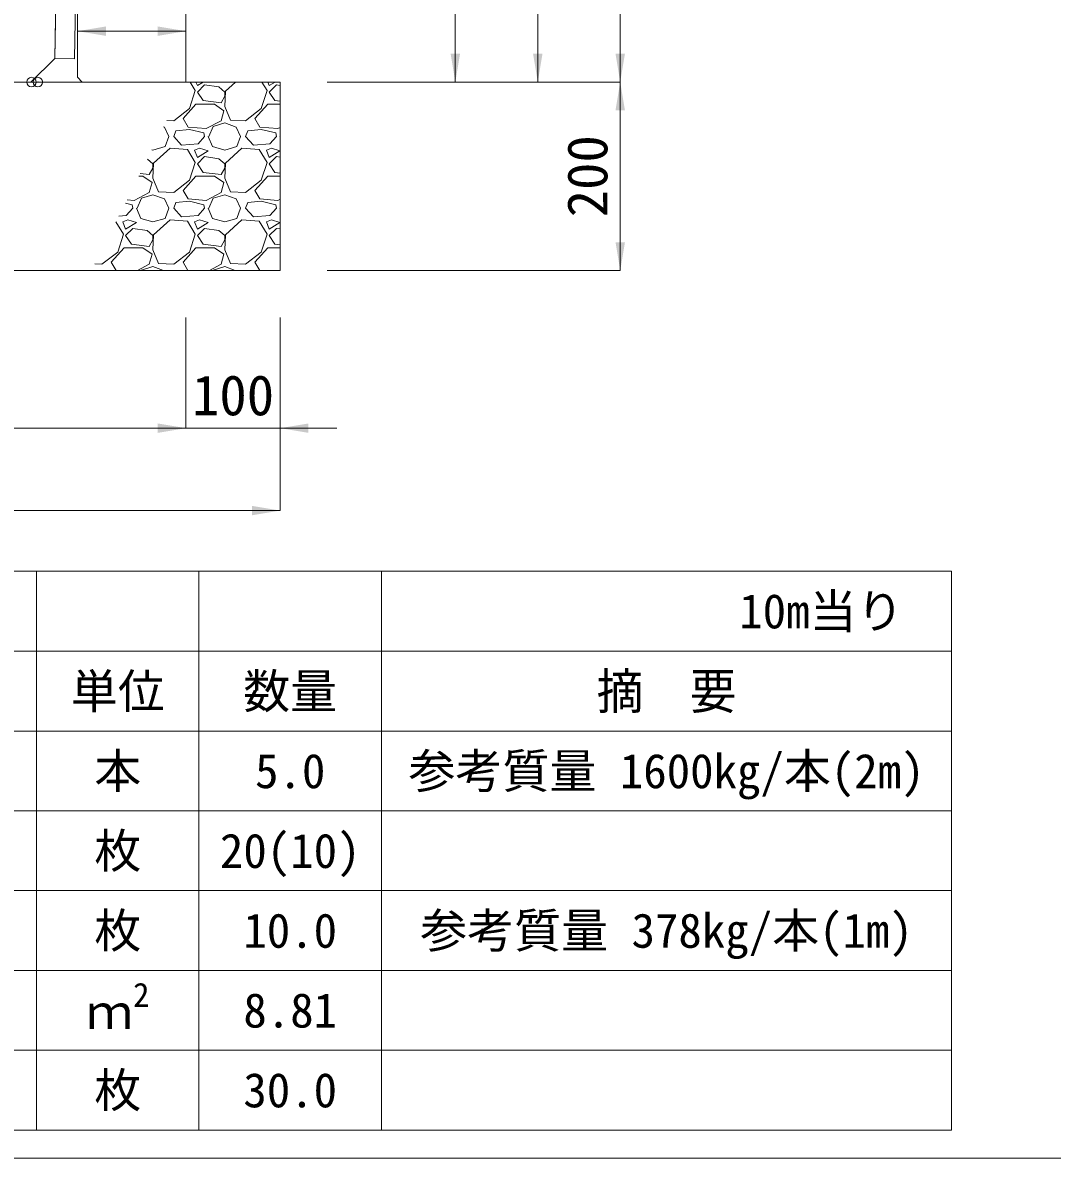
# Model space of a CAD drawing. Units: millimetres at full size. Extents: x 172874 to 217143, y 854931 to 903297.
# Drawn here: x 201527 to 202619, y 855531 to 856736 of the extents above; entities that cross this region are included whole.
import ezdxf
from ezdxf.enums import TextEntityAlignment as Align

# ---------------------------------------------------------------- set-up
doc = ezdxf.new("R2010")
doc.units = ezdxf.units.MM
doc.header["$LTSCALE"] = 20
doc.header["$PDMODE"] = 32
doc.header["$PDSIZE"] = 10
for name, color, linetype, lineweight in [('Defpoints_3', 8, 'Continuous', 0), ('セットプレート', 3, 'Continuous', 13), ('パネックスKDR', 2, 'Continuous', 13), ('図枠', 5, 'Continuous', 13), ('基礎材', 7, 'Continuous', 15), ('寸法・材料表', 7, 'Continuous', 13), ('寸法線', 7, 'Continuous', 13), ('本体', 2, 'Continuous', 13), ('補助線', 8, 'Continuous', 13), ('ﾊｯﾁﾝｸﾞ', 7, 'Continuous', 5)]:
    doc.layers.add(name, color=color, linetype=linetype, lineweight=lineweight)
doc.styles.add('ＭＳ ゴシック', font='')
doc.styles.add('ＭＳ Ｐゴシック', font='')
doc.styles.get('ＭＳ ゴシック').set_extended_font_data('MS Gothic')
doc.styles.get('ＭＳ Ｐゴシック').set_extended_font_data('MS PGothic')

# ---------------------------------------------------------------- blocks, each defined once
blk = doc.blocks.new('filled_arrow')
at = {"color": 0, "linetype": 'Continuous', "lineweight": -2}
blk.add_solid([(7.5, 1.25), (0, 0), (7.5, -1.25)], dxfattribs=at)

msp = doc.modelspace()

# ---------------------------------------------------------------- linework, layer by layer
at = {"layer": 'Defpoints_3'}
for p, q in [((200573.45, 856154.4), (202512.35, 856154.4)), ((201541.45, 856154.4), (201541.45, 856069.22)), ((201713.75, 856154.4), (201713.75, 856069.22)), ((201907.35, 856154.4), (201907.35, 856069.22)), ((202512.35, 856154.4), (202512.35, 856069.22))]:
    msp.add_line(p, q, dxfattribs=at)
at = {"layer": 'セットプレート'}
msp.add_lwpolyline([(201560.82, 856698.52), (201581.82, 856698.19), (201583.4, 856798.17), (201562.4, 856798.51)], close=True, dxfattribs=at)
at = {"layer": 'パネックスKDR'}
for p, q in [((201699.9, 858328.52), (201699.9, 856673.52)), ((201584.9, 857583.52), (201584.9, 856678.52)), ((201584.9, 856678.52), (201589.9, 856673.52)), ((201589.9, 856673.52), (201699.9, 856673.52))]:
    msp.add_line(p, q, dxfattribs=at)
at = {"layer": '図枠'}
msp.add_line((196742.9, 855531.02), (217142.9, 855531.02), dxfattribs=at)
at = {"layer": '基礎材'}
for p, q in [((200919.38, 856673.52), (201799.9, 856673.52)), ((201799.9, 856673.52), (201799.9, 856473.52)), ((200919.38, 856473.52), (201799.9, 856473.52))]:
    msp.add_line(p, q, dxfattribs=at)
at = {"layer": '寸法・材料表'}
for p, q in [((200573.45, 856069.22), (202512.35, 856069.22)), ((201541.45, 856069.22), (201541.45, 855561.02)), ((201713.75, 856069.22), (201713.75, 855561.02)), ((201907.35, 856069.22), (201907.35, 855561.02)), ((202512.35, 856069.22), (202512.35, 855561.02)), ((200573.45, 855984.52), (202512.35, 855984.52)), ((200573.45, 855899.82), (202512.35, 855899.82)), ((200573.45, 855815.12), (202512.35, 855815.12)), ((200573.45, 855730.42), (202512.35, 855730.42)), ((200573.45, 855645.72), (202512.35, 855645.72)), ((200573.45, 855561.02), (202512.35, 855561.02))]:
    msp.add_line(p, q, dxfattribs=at)
at = {"layer": '寸法線'}
for p, q in [((202160.74, 856673.52), (202160.74, 858328.52)), ((202073.24, 857928.52), (202073.24, 856673.52)), ((201985.74, 857583.52), (201985.74, 856673.52)), ((201584.9, 856727.52), (201699.9, 856727.52)), ((201584.9, 856703.52), (201584.9, 856727.52)), ((201699.9, 856698.52), (201699.9, 856727.52)), ((201849.9, 856673.52), (202160.74, 856673.52)), ((201849.9, 856673.52), (202073.24, 856673.52)), ((201849.9, 856673.52), (201985.74, 856673.52)), ((201849.9, 856673.52), (202160.74, 856673.52)), ((202160.74, 856673.52), (202160.74, 856473.52)), ((201849.9, 856473.52), (202160.74, 856473.52)), ((201699.9, 856423.52), (201699.9, 856306.08)), ((201699.9, 856423.52), (201699.9, 856306.08)), ((201799.9, 856423.52), (201799.9, 856306.08)), ((201799.9, 856423.52), (201799.9, 856218.58)), ((201019.38, 856306.08), (201699.9, 856306.08)), ((201639.9, 856306.08), (201859.9, 856306.08)), ((201799.9, 856218.58), (200919.38, 856218.58))]:
    msp.add_line(p, q, dxfattribs=at)
at = {"layer": '本体'}
for p, q in [((201574.9, 857588.52), (201560.82, 856698.52)), ((201535.42, 856673.52), (201560.82, 856698.52)), ((201019.38, 856673.52), (201535.42, 856673.52))]:
    msp.add_line(p, q, dxfattribs=at)
at = {"layer": '補助線'}
for p in [(201535.9, 856673.52), (201542.9, 856673.52), (201542.9, 856673.52)]:
    msp.add_point(p, dxfattribs=at)
at = {"layer": 'ﾊｯﾁﾝｸﾞ'}
for p, q in [((201709.78, 856664.44), (201704.23, 856673.52)), ((201710.57, 856673.52), (201712.07, 856669.77)), ((201712.07, 856669.77), (201718.31, 856673.52)), ((201719.69, 856670.54), (201712.07, 856662.92)), ((201734.93, 856668.25), (201719.69, 856670.54)), ((201741.02, 856662.92), (201734.93, 856668.25)), ((201752.57, 856673.52), (201741.79, 856663.68)), ((201785.98, 856664.44), (201780.43, 856673.52)), ((201786.77, 856673.52), (201788.27, 856669.77)), ((201788.27, 856669.77), (201794.51, 856673.52)), ((201795.89, 856670.54), (201788.27, 856662.92)), ((201799.9, 856669.93), (201795.89, 856670.54)), ((201703.69, 856645.39), (201709.78, 856664.44)), ((201712.07, 856662.92), (201718.16, 856653.77)), ((201737.21, 856651.49), (201741.02, 856658.34)), ((201741.79, 856663.68), (201741.02, 856647.68)), ((201741.02, 856658.34), (201741.02, 856662.92)), ((201779.89, 856645.39), (201785.98, 856664.44)), ((201788.27, 856662.92), (201794.36, 856653.77)), ((201686.92, 856632.44), (201703.69, 856645.39)), ((201696.83, 856634.72), (201710.54, 856649.96)), ((201710.54, 856649.96), (201730.36, 856649.96)), ((201718.16, 856653.77), (201737.21, 856651.49)), ((201730.36, 856649.96), (201740.26, 856643.1)), ((201741.02, 856647.68), (201747.12, 856633.2)), ((201763.12, 856632.44), (201779.89, 856645.39)), ((201773.03, 856634.72), (201786.74, 856649.96)), ((201786.74, 856649.96), (201799.91, 856649.96)), ((201794.36, 856653.77), (201799.9, 856653.11)), ((201679.53, 856632.79), (201686.92, 856632.44)), ((201702.16, 856625.58), (201696.83, 856634.72)), ((201737.21, 856632.44), (201721.21, 856624.05)), ((201740.26, 856643.1), (201737.21, 856632.44)), ((201747.12, 856633.2), (201763.12, 856632.44)), ((201778.36, 856625.58), (201773.03, 856634.72)), ((201676.1, 856625.92), (201677.02, 856625.58)), ((201677.02, 856625.58), (201681.59, 856615.67)), ((201686.92, 856615.67), (201689.21, 856621.77)), ((201703.69, 856623.29), (201689.21, 856621.77)), ((201721.21, 856624.05), (201702.16, 856625.58)), ((201718.93, 856619.48), (201703.69, 856623.29)), ((201724.26, 856615.67), (201728.83, 856626.34)), ((201728.83, 856626.34), (201741.02, 856630.15)), ((201741.02, 856630.15), (201753.22, 856625.58)), ((201753.22, 856625.58), (201757.79, 856615.67)), ((201763.12, 856615.67), (201765.41, 856621.77)), ((201779.89, 856623.29), (201765.41, 856621.77)), ((201797.41, 856624.05), (201778.36, 856625.58)), ((201795.13, 856619.48), (201779.89, 856623.29)), ((201799.91, 856625.36), (201797.41, 856624.05)), ((201677.78, 856605), (201681.59, 856615.67)), ((201695.3, 856606.53), (201686.92, 856615.67)), ((201712.83, 856608.05), (201695.3, 856606.53)), ((201719.69, 856615.67), (201712.83, 856608.05)), ((201719.69, 856615.67), (201718.93, 856619.48)), ((201723.5, 856615.67), (201728.07, 856605)), ((201753.98, 856605), (201757.79, 856615.67)), ((201771.5, 856606.53), (201763.12, 856615.67)), ((201789.03, 856608.05), (201771.5, 856606.53)), ((201795.89, 856615.67), (201789.03, 856608.05)), ((201795.89, 856615.67), (201795.13, 856619.48)), ((201799.7, 856615.67), (201799.91, 856615.17)), ((201663.88, 856601.47), (201664.82, 856601.19)), ((201664.82, 856601.19), (201677.78, 856605)), ((201683.11, 856603.48), (201665.59, 856587.48)), ((201701.4, 856601.96), (201683.11, 856603.48)), ((201709.78, 856588.24), (201701.4, 856601.96)), ((201714.35, 856603.48), (201709.02, 856601.19)), ((201709.02, 856601.19), (201712.07, 856593.57)), ((201712.07, 856593.57), (201723.5, 856600.43)), ((201723.5, 856600.43), (201714.35, 856603.48)), ((201728.07, 856605), (201741.02, 856601.19)), ((201741.02, 856601.19), (201753.98, 856605)), ((201759.31, 856603.48), (201741.79, 856587.48)), ((201777.6, 856601.96), (201759.31, 856603.48)), ((201785.98, 856588.24), (201777.6, 856601.96)), ((201790.55, 856603.48), (201785.22, 856601.19)), ((201785.22, 856601.19), (201788.27, 856593.57)), ((201788.27, 856593.57), (201799.7, 856600.43)), ((201799.7, 856600.43), (201790.55, 856603.48)), ((201664.82, 856586.72), (201659.03, 856591.78)), ((201665.59, 856587.48), (201664.82, 856571.48)), ((201664.82, 856582.14), (201664.82, 856586.72)), ((201703.69, 856569.19), (201709.78, 856588.24)), ((201719.69, 856594.34), (201712.07, 856586.72)), ((201712.07, 856586.72), (201718.16, 856577.57)), ((201734.93, 856592.05), (201719.69, 856594.34)), ((201741.02, 856586.72), (201734.93, 856592.05)), ((201741.79, 856587.48), (201741.02, 856571.48)), ((201741.02, 856582.14), (201741.02, 856586.72)), ((201779.89, 856569.19), (201785.98, 856588.24)), ((201795.89, 856594.34), (201788.27, 856586.72)), ((201788.27, 856586.72), (201794.36, 856577.57)), ((201799.92, 856593.73), (201795.89, 856594.34)), ((201650.02, 856573.76), (201654.16, 856573.76)), ((201651.36, 856576.44), (201661.01, 856575.29)), ((201654.16, 856573.76), (201664.06, 856566.9)), ((201661.01, 856575.29), (201664.82, 856582.14)), ((201696.83, 856558.52), (201710.54, 856573.76)), ((201710.54, 856573.76), (201730.36, 856573.76)), ((201718.16, 856577.57), (201737.21, 856575.29)), ((201730.36, 856573.76), (201740.26, 856566.9)), ((201737.21, 856575.29), (201741.02, 856582.14)), ((201773.03, 856558.52), (201786.74, 856573.76)), ((201786.74, 856573.76), (201799.92, 856573.76)), ((201794.36, 856577.57), (201799.92, 856576.91)), ((201664.06, 856566.9), (201661.01, 856556.24)), ((201664.82, 856571.48), (201670.92, 856557)), ((201686.92, 856556.24), (201703.69, 856569.19)), ((201740.26, 856566.9), (201737.21, 856556.24)), ((201741.02, 856571.48), (201747.12, 856557)), ((201763.12, 856556.24), (201779.89, 856569.19)), ((201645.01, 856547.85), (201637.37, 856548.47)), ((201661.01, 856556.24), (201645.01, 856547.85)), ((201648.06, 856539.47), (201652.63, 856550.14)), ((201652.63, 856550.14), (201664.82, 856553.95)), ((201664.82, 856553.95), (201677.02, 856549.38)), ((201670.92, 856557), (201686.92, 856556.24)), ((201677.02, 856549.38), (201681.59, 856539.47)), ((201702.16, 856549.38), (201696.83, 856558.52)), ((201721.21, 856547.85), (201702.16, 856549.38)), ((201737.21, 856556.24), (201721.21, 856547.85)), ((201724.26, 856539.47), (201728.83, 856550.14)), ((201728.83, 856550.14), (201741.02, 856553.95)), ((201741.02, 856553.95), (201753.22, 856549.38)), ((201747.12, 856557), (201763.12, 856556.24)), ((201753.22, 856549.38), (201757.79, 856539.47)), ((201778.36, 856549.38), (201773.03, 856558.52)), ((201797.41, 856547.85), (201778.36, 856549.38)), ((201799.93, 856549.17), (201797.41, 856547.85)), ((201642.73, 856543.28), (201635.66, 856545.05)), ((201643.49, 856539.47), (201636.63, 856531.85)), ((201643.49, 856539.47), (201642.73, 856543.28)), ((201647.3, 856539.47), (201651.87, 856528.8)), ((201677.78, 856528.8), (201681.59, 856539.47)), ((201686.92, 856539.47), (201689.21, 856545.57)), ((201695.3, 856530.33), (201686.92, 856539.47)), ((201703.69, 856547.09), (201689.21, 856545.57)), ((201718.93, 856543.28), (201703.69, 856547.09)), ((201719.69, 856539.47), (201712.83, 856531.85)), ((201719.69, 856539.47), (201718.93, 856543.28)), ((201723.5, 856539.47), (201728.07, 856528.8)), ((201753.98, 856528.8), (201757.79, 856539.47)), ((201763.12, 856539.47), (201765.41, 856545.57)), ((201771.5, 856530.33), (201763.12, 856539.47)), ((201779.89, 856547.09), (201765.41, 856545.57)), ((201795.13, 856543.28), (201779.89, 856547.09)), ((201795.89, 856539.47), (201789.03, 856531.85)), ((201795.89, 856539.47), (201795.13, 856543.28)), ((201799.7, 856539.47), (201799.93, 856538.93)), ((201633.58, 856512.04), (201625.65, 856525.02)), ((201636.63, 856531.85), (201628.72, 856531.16)), ((201638.15, 856527.28), (201632.82, 856524.99)), ((201632.82, 856524.99), (201635.87, 856517.37)), ((201635.87, 856517.37), (201647.3, 856524.23)), ((201647.3, 856524.23), (201638.15, 856527.28)), ((201651.87, 856528.8), (201664.82, 856524.99)), ((201664.82, 856524.99), (201677.78, 856528.8)), ((201683.11, 856527.28), (201665.59, 856511.28)), ((201701.4, 856525.76), (201683.11, 856527.28)), ((201712.83, 856531.85), (201695.3, 856530.33)), ((201709.78, 856512.04), (201701.4, 856525.76)), ((201714.35, 856527.28), (201709.02, 856524.99)), ((201709.02, 856524.99), (201712.07, 856517.37)), ((201712.07, 856517.37), (201723.5, 856524.23)), ((201723.5, 856524.23), (201714.35, 856527.28)), ((201728.07, 856528.8), (201741.02, 856524.99)), ((201741.02, 856524.99), (201753.98, 856528.8)), ((201759.31, 856527.28), (201741.79, 856511.28)), ((201777.6, 856525.76), (201759.31, 856527.28)), ((201789.03, 856531.85), (201771.5, 856530.33)), ((201785.98, 856512.04), (201777.6, 856525.76)), ((201790.55, 856527.28), (201785.22, 856524.99)), ((201785.22, 856524.99), (201788.27, 856517.37)), ((201788.27, 856517.37), (201799.7, 856524.23)), ((201799.7, 856524.23), (201790.55, 856527.28)), ((201627.49, 856492.99), (201633.58, 856512.04)), ((201643.49, 856518.14), (201635.87, 856510.52)), ((201658.73, 856515.85), (201643.49, 856518.14)), ((201664.82, 856510.52), (201658.73, 856515.85)), ((201703.69, 856492.99), (201709.78, 856512.04)), ((201719.69, 856518.14), (201712.07, 856510.52)), ((201734.93, 856515.85), (201719.69, 856518.14)), ((201741.02, 856510.52), (201734.93, 856515.85)), ((201779.89, 856492.99), (201785.98, 856512.04)), ((201795.89, 856518.14), (201788.27, 856510.52)), ((201799.94, 856517.53), (201795.89, 856518.14)), ((201635.87, 856510.52), (201641.96, 856501.37)), ((201641.96, 856501.37), (201661.01, 856499.09)), ((201661.01, 856499.09), (201664.82, 856505.94)), ((201665.59, 856511.28), (201664.82, 856495.28)), ((201664.82, 856505.94), (201664.82, 856510.52)), ((201712.07, 856510.52), (201718.16, 856501.37)), ((201718.16, 856501.37), (201737.21, 856499.09)), ((201737.21, 856499.09), (201741.02, 856505.94)), ((201741.79, 856511.28), (201741.02, 856495.28)), ((201741.02, 856505.94), (201741.02, 856510.52)), ((201788.27, 856510.52), (201794.36, 856501.37)), ((201794.36, 856501.37), (201799.94, 856500.7)), ((201610.72, 856480.04), (201627.49, 856492.99)), ((201620.63, 856482.32), (201634.34, 856497.56)), ((201634.34, 856497.56), (201654.16, 856497.56)), ((201654.16, 856497.56), (201664.06, 856490.7)), ((201664.06, 856490.7), (201661.01, 856480.04)), ((201664.82, 856495.28), (201670.92, 856480.8)), ((201686.92, 856480.04), (201703.69, 856492.99)), ((201696.83, 856482.32), (201710.54, 856497.56)), ((201710.54, 856497.56), (201730.36, 856497.56)), ((201730.36, 856497.56), (201740.26, 856490.7)), ((201740.26, 856490.7), (201737.21, 856480.04)), ((201741.02, 856495.28), (201747.12, 856480.8)), ((201763.12, 856480.04), (201779.89, 856492.99)), ((201773.03, 856482.32), (201786.74, 856497.56)), ((201786.74, 856497.56), (201799.94, 856497.56)), ((201603.33, 856480.39), (201610.72, 856480.04)), ((201625.76, 856473.52), (201620.63, 856482.32)), ((201661.01, 856480.04), (201648.58, 856473.52)), ((201652.63, 856473.94), (201664.82, 856477.75)), ((201664.82, 856477.75), (201676.1, 856473.52)), ((201670.92, 856480.8), (201686.92, 856480.04)), ((201701.96, 856473.52), (201696.83, 856482.32)), ((201737.21, 856480.04), (201724.78, 856473.52)), ((201728.83, 856473.94), (201741.02, 856477.75)), ((201741.02, 856477.75), (201752.3, 856473.52)), ((201747.12, 856480.8), (201763.12, 856480.04)), ((201778.16, 856473.52), (201773.03, 856482.32)), ((201599.9, 856473.52), (201599.9, 856473.52)), ((201652.45, 856473.52), (201652.63, 856473.94)), ((201728.65, 856473.52), (201728.83, 856473.94))]:
    msp.add_line(p, q, dxfattribs=at)

# ---------------------------------------------------------------- block references
at = {"layer": '寸法線', "xscale": 4, "yscale": 4}
for p in [(201584.9, 856727.52), (201799.9, 856306.08)]:
    msp.add_blockref('filled_arrow', p, dxfattribs=at)
for p, rotation in [((201699.9, 856727.52), 180), ((201985.74, 856673.52), 90), ((202073.24, 856673.52), 90), ((202160.74, 856673.52), 90), ((202160.74, 856673.52), 270), ((202160.74, 856473.52), 90), ((201699.9, 856306.08), 180), ((201699.9, 856306.08), 180), ((201799.9, 856218.58), 180)]:
    msp.add_blockref('filled_arrow', p, dxfattribs=dict(at, rotation=rotation))

# ---------------------------------------------------------------- texts
at = {"layer": '寸法・材料表', "style": 'ＭＳ ゴシック'}
msp.add_text('10m当り\u3000', height=36.55, dxfattribs=at).set_placement((202511.19, 856111.81), align=Align.MIDDLE_RIGHT)
for s, p in [('単位', (201627.6, 856026.87)), ('数量', (201810.55, 856026.87)), ('本', (201627.6, 855942.17)), ('5.0', (201810.55, 855942.17)), ('参考質量 1600kg/本(2m)', (202209.85, 855942.17)), ('枚', (201627.6, 855857.47)), ('20(10)', (201810.55, 855857.47)), ('枚', (201627.6, 855772.77)), ('10.0', (201810.55, 855772.77)), ('参考質量 378kg/本(1m)', (202209.85, 855772.77)), ('8.81', (201810.55, 855688.07)), ('枚', (201627.6, 855603.37)), ('30.0', (201810.55, 855603.37))]:
    msp.add_text(s, height=36.55, dxfattribs=at).set_placement(p, align=Align.MIDDLE_CENTER)
at = {"layer": '寸法・材料表', "style": 'ＭＳ Ｐゴシック', "width": 0.95}
msp.add_text('摘\u3000要', height=38.1, dxfattribs=at).set_placement((202209.85, 856026.87), align=Align.MIDDLE_CENTER)
at = {"layer": '寸法・材料表', "style": 'ＭＳ ゴシック'}
for s, height, p in [('2', 25.59, (201643.8, 855684.1)), ('ｍ', 36.55, (201593.95, 855657.15))]:
    msp.add_text(s, height=height, dxfattribs=at).set_placement(p, align=Align.BOTTOM_LEFT)
at = {"layer": '寸法線', "style": 'ＭＳ ゴシック'}
msp.add_text('200', height=42.72, rotation=90, dxfattribs=at).set_placement((202125.74, 856573.52), align=Align.MIDDLE_CENTER)
msp.add_text('100', height=42.72, dxfattribs=at).set_placement((201749.9, 856341.08), align=Align.MIDDLE_CENTER)

doc.saveas('drawing.dxf')
